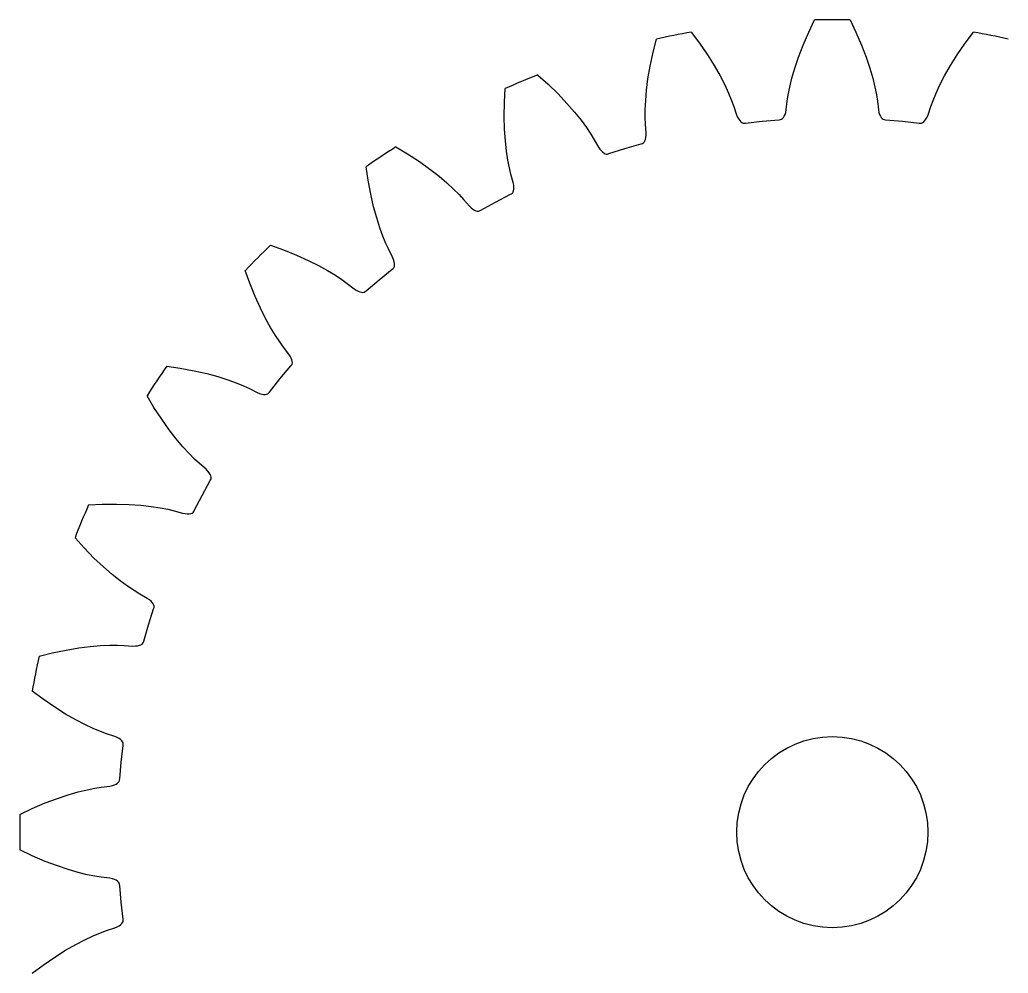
# Model space of a CAD drawing. Extents: x -17 to 24.7, y -17 to 17.
# Drawn here: x -17 to 3.68, y -2.95 to 17 of the extents above; entities that cross this region are included whole.
import ezdxf

# ---------------------------------------------------------------- set-up
doc = ezdxf.new("R2010")
doc.units = 0

msp = doc.modelspace()

# ---------------------------------------------------------------- linework, layer by layer
msp.add_circle((0, 0), 2)
msp.add_circle((0, 0), 2)
at = {"layer": 'layer1'}
for p, q in [((-0.495, 16.738), (-0.371, 16.996)), ((0.371, 16.996), (0.495, 16.738)), ((-3.751, 16.32), (-3.68, 16.597)), ((-2.951, 16.742), (-2.78, 16.513)), ((-0.611, 16.466), (-0.495, 16.738)), ((0.495, 16.738), (0.611, 16.466)), ((2.78, 16.513), (2.951, 16.742)), ((-2.78, 16.513), (-2.613, 16.269)), ((-0.707, 16.214), (-0.611, 16.466)), ((0.611, 16.466), (0.707, 16.214)), ((2.613, 16.269), (2.78, 16.513)), ((-3.812, 16.03), (-3.751, 16.32)), ((-2.613, 16.269), (-2.47, 16.041)), ((-0.784, 15.984), (-0.707, 16.214)), ((0.707, 16.214), (0.784, 15.984)), ((2.47, 16.041), (2.613, 16.269)), ((-3.857, 15.765), (-3.812, 16.03)), ((-2.47, 16.041), (-2.349, 15.83)), ((-0.844, 15.776), (-0.784, 15.984)), ((0.784, 15.984), (0.844, 15.776)), ((2.349, 15.83), (2.47, 16.041)), ((-6.161, 15.844), (-5.948, 15.653)), ((-3.887, 15.524), (-3.857, 15.765)), ((-2.349, 15.83), (-2.25, 15.638)), ((-0.889, 15.591), (-0.844, 15.776)), ((0.844, 15.776), (0.889, 15.591)), ((2.25, 15.638), (2.349, 15.83)), ((-6.862, 15.274), (-6.847, 15.56)), ((-5.948, 15.653), (-5.736, 15.447)), ((-3.905, 15.308), (-3.887, 15.524)), ((-2.25, 15.638), (-2.17, 15.465)), ((-0.921, 15.431), (-0.889, 15.591)), ((0.889, 15.591), (0.921, 15.431)), ((2.17, 15.465), (2.25, 15.638)), ((-5.736, 15.447), (-5.552, 15.251)), ((-3.913, 15.118), (-3.905, 15.308)), ((-2.17, 15.465), (-2.107, 15.314)), ((-2.107, 15.314), (-2.06, 15.185)), ((-0.942, 15.295), (-0.921, 15.431)), ((0.921, 15.431), (0.942, 15.295)), ((2.06, 15.185), (2.107, 15.314)), ((2.107, 15.314), (2.17, 15.465)), ((-6.866, 14.979), (-6.862, 15.274)), ((-5.552, 15.251), (-5.392, 15.067)), ((-3.913, 14.955), (-3.913, 15.118)), ((-2.06, 15.185), (-2.002, 15.011)), ((-0.976, 15.062), (-0.965, 15.113)), ((-0.965, 15.113), (-0.942, 15.295)), ((0.942, 15.295), (0.965, 15.113)), ((0.965, 15.113), (0.976, 15.062)), ((2.002, 15.011), (2.06, 15.185)), ((-6.858, 14.71), (-6.866, 14.979)), ((-5.392, 15.067), (-5.258, 14.898)), ((-5.258, 14.898), (-5.145, 14.744)), ((-3.908, 14.818), (-3.913, 14.955)), ((-2.002, 15.011), (-1.981, 14.963)), ((-1.981, 14.963), (-1.959, 14.923)), ((-1.959, 14.923), (-1.936, 14.891)), ((-1.936, 14.891), (-1.913, 14.866)), ((-1.465, 14.878), (-1.113, 14.909)), ((-1.113, 14.909), (-1.086, 14.911)), ((-1.086, 14.911), (-1.064, 14.918)), ((-1.064, 14.918), (-1.044, 14.932)), ((-1.044, 14.932), (-1.024, 14.953)), ((-1.024, 14.953), (-1.006, 14.982)), ((-1.006, 14.982), (-0.99, 15.019)), ((-0.99, 15.019), (-0.976, 15.062)), ((0.976, 15.062), (0.99, 15.019)), ((0.99, 15.019), (1.006, 14.982)), ((1.006, 14.982), (1.024, 14.953)), ((1.024, 14.953), (1.044, 14.932)), ((1.044, 14.932), (1.064, 14.918)), ((1.064, 14.918), (1.086, 14.911)), ((1.086, 14.911), (1.113, 14.909)), ((1.113, 14.909), (1.465, 14.878)), ((1.913, 14.866), (1.936, 14.891)), ((1.936, 14.891), (1.959, 14.923)), ((1.959, 14.923), (1.981, 14.963)), ((1.981, 14.963), (2.002, 15.011)), ((-6.841, 14.467), (-6.858, 14.71)), ((-5.145, 14.744), (-5.055, 14.609)), ((-3.895, 14.634), (-3.908, 14.818)), ((-1.913, 14.866), (-1.89, 14.848)), ((-1.89, 14.848), (-1.867, 14.838)), ((-1.867, 14.838), (-1.844, 14.836)), ((-1.844, 14.836), (-1.817, 14.839)), ((-1.817, 14.839), (-1.465, 14.878)), ((1.465, 14.878), (1.817, 14.839)), ((1.817, 14.839), (1.844, 14.836)), ((1.844, 14.836), (1.867, 14.838)), ((1.867, 14.838), (1.89, 14.848)), ((1.89, 14.848), (1.913, 14.866)), ((-5.055, 14.609), (-4.983, 14.491)), ((-4.983, 14.491), (-4.892, 14.332)), ((-3.922, 14.466), (-3.91, 14.498)), ((-3.91, 14.498), (-3.901, 14.537)), ((-3.901, 14.537), (-3.896, 14.582)), ((-3.896, 14.582), (-3.895, 14.634)), ((-9.134, 14.338), (-8.888, 14.192)), ((-6.817, 14.252), (-6.841, 14.467)), ((-4.892, 14.332), (-4.862, 14.289)), ((-4.862, 14.289), (-4.832, 14.254)), ((-4.677, 14.2), (-4.34, 14.306)), ((-4.34, 14.306), (-4, 14.405)), ((-4, 14.405), (-3.974, 14.412)), ((-3.974, 14.412), (-3.954, 14.423)), ((-3.954, 14.423), (-3.937, 14.441)), ((-3.937, 14.441), (-3.922, 14.466)), ((-8.888, 14.192), (-8.64, 14.031)), ((-6.788, 14.064), (-6.817, 14.252)), ((-6.756, 13.904), (-6.788, 14.064)), ((-4.832, 14.254), (-4.804, 14.227)), ((-4.804, 14.227), (-4.776, 14.207)), ((-4.776, 14.207), (-4.75, 14.195)), ((-4.75, 14.195), (-4.726, 14.189)), ((-4.726, 14.189), (-4.703, 14.191)), ((-4.703, 14.191), (-4.677, 14.2)), ((-9.71, 13.642), (-9.751, 13.925)), ((-8.64, 14.031), (-8.42, 13.875)), ((-8.42, 13.875), (-8.228, 13.726)), ((-6.723, 13.771), (-6.756, 13.904)), ((-8.228, 13.726), (-8.063, 13.586)), ((-6.675, 13.593), (-6.723, 13.771)), ((-9.656, 13.351), (-9.71, 13.642)), ((-8.063, 13.586), (-7.923, 13.457)), ((-7.923, 13.457), (-7.807, 13.342)), ((-6.666, 13.542), (-6.675, 13.593)), ((-6.669, 13.423), (-6.663, 13.457)), ((-6.662, 13.497), (-6.666, 13.542)), ((-6.663, 13.457), (-6.662, 13.497)), ((-9.596, 13.089), (-9.656, 13.351)), ((-7.807, 13.342), (-7.715, 13.241)), ((-7.715, 13.241), (-7.594, 13.102)), ((-7.047, 13.185), (-6.733, 13.348)), ((-6.733, 13.348), (-6.709, 13.36)), ((-6.709, 13.36), (-6.692, 13.375)), ((-6.692, 13.375), (-6.678, 13.396)), ((-6.678, 13.396), (-6.669, 13.423)), ((-9.532, 12.855), (-9.596, 13.089)), ((-7.594, 13.102), (-7.556, 13.066)), ((-7.556, 13.066), (-7.521, 13.038)), ((-7.521, 13.038), (-7.487, 13.017)), ((-7.357, 13.014), (-7.047, 13.185)), ((-9.466, 12.649), (-9.532, 12.855)), ((-7.487, 13.017), (-7.456, 13.002)), ((-7.456, 13.002), (-7.428, 12.995)), ((-7.428, 12.995), (-7.403, 12.995)), ((-7.403, 12.995), (-7.381, 13.001)), ((-7.381, 13.001), (-7.357, 13.014)), ((-9.401, 12.47), (-9.466, 12.649)), ((-9.338, 12.319), (-9.401, 12.47)), ((-11.755, 12.281), (-11.485, 12.185)), ((-9.281, 12.194), (-9.338, 12.319)), ((-11.485, 12.185), (-11.211, 12.076)), ((-11.211, 12.076), (-10.965, 11.965)), ((-9.199, 12.03), (-9.281, 12.194)), ((-9.18, 11.981), (-9.199, 12.03)), ((-10.965, 11.965), (-10.748, 11.857)), ((-10.748, 11.857), (-10.559, 11.752)), ((-9.208, 11.778), (-9.187, 11.795)), ((-9.187, 11.795), (-9.172, 11.812)), ((-9.167, 11.937), (-9.18, 11.981)), ((-9.172, 11.812), (-9.163, 11.836)), ((-9.161, 11.898), (-9.167, 11.937)), ((-9.163, 11.836), (-9.159, 11.864)), ((-9.159, 11.864), (-9.161, 11.898)), ((-12.185, 11.485), (-12.281, 11.755)), ((-10.559, 11.752), (-10.396, 11.653)), ((-10.396, 11.653), (-10.26, 11.562)), ((-9.484, 11.557), (-9.208, 11.778)), ((-12.076, 11.211), (-12.185, 11.485)), ((-10.26, 11.562), (-10.149, 11.481)), ((-10.149, 11.481), (-10.004, 11.369)), ((-9.755, 11.329), (-9.484, 11.557)), ((-11.965, 10.965), (-12.076, 11.211)), ((-10.004, 11.369), (-9.96, 11.341)), ((-9.96, 11.341), (-9.92, 11.32)), ((-9.92, 11.32), (-9.883, 11.306)), ((-9.883, 11.306), (-9.849, 11.298)), ((-9.849, 11.298), (-9.82, 11.296)), ((-9.82, 11.296), (-9.796, 11.301)), ((-9.796, 11.301), (-9.776, 11.311)), ((-9.776, 11.311), (-9.755, 11.329)), ((-11.857, 10.748), (-11.965, 10.965)), ((-11.752, 10.559), (-11.857, 10.748)), ((-11.653, 10.396), (-11.752, 10.559)), ((-11.562, 10.26), (-11.653, 10.396)), ((-11.481, 10.149), (-11.562, 10.26)), ((-11.369, 10.004), (-11.481, 10.149)), ((-11.341, 9.96), (-11.369, 10.004)), ((-11.32, 9.92), (-11.341, 9.96)), ((-13.925, 9.751), (-13.642, 9.71)), ((-11.557, 9.484), (-11.329, 9.755)), ((-11.329, 9.755), (-11.311, 9.776)), ((-11.306, 9.883), (-11.32, 9.92)), ((-11.311, 9.776), (-11.301, 9.796)), ((-11.298, 9.849), (-11.306, 9.883)), ((-11.301, 9.796), (-11.296, 9.82)), ((-11.296, 9.82), (-11.298, 9.849)), ((-13.642, 9.71), (-13.351, 9.656)), ((-13.351, 9.656), (-13.089, 9.596)), ((-13.089, 9.596), (-12.855, 9.532)), ((-12.855, 9.532), (-12.649, 9.466)), ((-12.649, 9.466), (-12.47, 9.401)), ((-12.47, 9.401), (-12.319, 9.338)), ((-12.319, 9.338), (-12.194, 9.281)), ((-11.778, 9.208), (-11.557, 9.484)), ((-14.192, 8.888), (-14.338, 9.134)), ((-12.194, 9.281), (-12.03, 9.199)), ((-12.03, 9.199), (-11.981, 9.18)), ((-11.981, 9.18), (-11.937, 9.167)), ((-11.937, 9.167), (-11.898, 9.161)), ((-11.898, 9.161), (-11.864, 9.159)), ((-11.864, 9.159), (-11.836, 9.163)), ((-11.836, 9.163), (-11.812, 9.172)), ((-11.812, 9.172), (-11.795, 9.187)), ((-11.795, 9.187), (-11.778, 9.208)), ((-14.031, 8.64), (-14.192, 8.888)), ((-13.875, 8.42), (-14.031, 8.64)), ((-13.726, 8.228), (-13.875, 8.42)), ((-13.586, 8.063), (-13.726, 8.228)), ((-13.457, 7.923), (-13.586, 8.063)), ((-13.342, 7.807), (-13.457, 7.923)), ((-13.241, 7.715), (-13.342, 7.807)), ((-13.102, 7.594), (-13.241, 7.715)), ((-13.066, 7.556), (-13.102, 7.594)), ((-13.038, 7.521), (-13.066, 7.556)), ((-13.017, 7.487), (-13.038, 7.521)), ((-13.002, 7.456), (-13.017, 7.487)), ((-12.995, 7.428), (-13.002, 7.456)), ((-13.185, 7.047), (-13.014, 7.357)), ((-13.014, 7.357), (-13.001, 7.381)), ((-13.001, 7.381), (-12.995, 7.403)), ((-12.995, 7.403), (-12.995, 7.428)), ((-13.348, 6.733), (-13.185, 7.047)), ((-15.56, 6.847), (-15.274, 6.862)), ((-15.274, 6.862), (-14.979, 6.866)), ((-14.979, 6.866), (-14.71, 6.858)), ((-14.71, 6.858), (-14.467, 6.841)), ((-14.467, 6.841), (-14.252, 6.817)), ((-14.252, 6.817), (-14.064, 6.788)), ((-14.064, 6.788), (-13.904, 6.756)), ((-13.904, 6.756), (-13.771, 6.723)), ((-13.771, 6.723), (-13.593, 6.675)), ((-13.593, 6.675), (-13.542, 6.666)), ((-13.542, 6.666), (-13.497, 6.662)), ((-13.497, 6.662), (-13.457, 6.663)), ((-13.457, 6.663), (-13.423, 6.669)), ((-13.423, 6.669), (-13.396, 6.678)), ((-13.396, 6.678), (-13.375, 6.692)), ((-13.375, 6.692), (-13.36, 6.709)), ((-13.36, 6.709), (-13.348, 6.733)), ((-15.653, 5.948), (-15.844, 6.161)), ((-15.447, 5.736), (-15.653, 5.948)), ((-15.251, 5.552), (-15.447, 5.736)), ((-15.067, 5.392), (-15.251, 5.552)), ((-14.898, 5.258), (-15.067, 5.392)), ((-14.744, 5.145), (-14.898, 5.258)), ((-14.609, 5.055), (-14.744, 5.145)), ((-14.491, 4.983), (-14.609, 5.055)), ((-14.332, 4.892), (-14.491, 4.983)), ((-14.289, 4.862), (-14.332, 4.892)), ((-14.254, 4.832), (-14.289, 4.862)), ((-14.227, 4.804), (-14.254, 4.832)), ((-14.207, 4.776), (-14.227, 4.804)), ((-14.195, 4.75), (-14.207, 4.776)), ((-14.306, 4.34), (-14.2, 4.677)), ((-14.2, 4.677), (-14.191, 4.703)), ((-14.189, 4.726), (-14.195, 4.75)), ((-14.191, 4.703), (-14.189, 4.726)), ((-14.405, 4), (-14.306, 4.34)), ((-14.466, 3.922), (-14.441, 3.937)), ((-14.441, 3.937), (-14.423, 3.954)), ((-14.423, 3.954), (-14.412, 3.974)), ((-14.412, 3.974), (-14.405, 4)), ((-16.597, 3.68), (-16.32, 3.751)), ((-16.32, 3.751), (-16.03, 3.812)), ((-16.03, 3.812), (-15.765, 3.857)), ((-15.765, 3.857), (-15.524, 3.887)), ((-15.524, 3.887), (-15.308, 3.905)), ((-15.308, 3.905), (-15.118, 3.913)), ((-15.118, 3.913), (-14.955, 3.913)), ((-14.955, 3.913), (-14.818, 3.908)), ((-14.818, 3.908), (-14.634, 3.895)), ((-14.634, 3.895), (-14.582, 3.896)), ((-14.582, 3.896), (-14.537, 3.901)), ((-14.537, 3.901), (-14.498, 3.91)), ((-14.498, 3.91), (-14.466, 3.922)), ((-16.513, 2.78), (-16.742, 2.951)), ((-16.269, 2.613), (-16.513, 2.78)), ((-16.041, 2.47), (-16.269, 2.613)), ((-15.83, 2.349), (-16.041, 2.47)), ((-15.638, 2.25), (-15.83, 2.349)), ((-15.465, 2.17), (-15.638, 2.25)), ((-15.314, 2.107), (-15.465, 2.17)), ((-15.185, 2.06), (-15.314, 2.107)), ((-15.011, 2.002), (-15.185, 2.06)), ((-14.963, 1.981), (-15.011, 2.002)), ((-14.923, 1.959), (-14.963, 1.981)), ((-14.891, 1.936), (-14.923, 1.959)), ((-14.866, 1.913), (-14.891, 1.936)), ((-14.848, 1.89), (-14.866, 1.913)), ((-14.838, 1.867), (-14.848, 1.89)), ((-14.836, 1.844), (-14.838, 1.867)), ((-14.878, 1.465), (-14.839, 1.817)), ((-14.839, 1.817), (-14.836, 1.844)), ((-14.909, 1.113), (-14.878, 1.465)), ((-14.953, 1.024), (-14.932, 1.044)), ((-14.932, 1.044), (-14.918, 1.064)), ((-14.918, 1.064), (-14.911, 1.086)), ((-14.911, 1.086), (-14.909, 1.113)), ((-15.984, 0.784), (-15.776, 0.844)), ((-15.776, 0.844), (-15.591, 0.889)), ((-15.591, 0.889), (-15.431, 0.921)), ((-15.431, 0.921), (-15.295, 0.942)), ((-15.295, 0.942), (-15.113, 0.965)), ((-15.113, 0.965), (-15.062, 0.976)), ((-15.062, 0.976), (-15.019, 0.99)), ((-15.019, 0.99), (-14.982, 1.006)), ((-14.982, 1.006), (-14.953, 1.024)), ((-16.466, 0.611), (-16.214, 0.707)), ((-16.214, 0.707), (-15.984, 0.784)), ((-16.996, 0.371), (-16.738, 0.495)), ((-16.738, 0.495), (-16.466, 0.611)), ((-16.738, -0.495), (-16.996, -0.371)), ((-16.466, -0.611), (-16.738, -0.495)), ((-16.214, -0.707), (-16.466, -0.611)), ((-15.984, -0.784), (-16.214, -0.707)), ((-15.776, -0.844), (-15.984, -0.784)), ((-15.591, -0.889), (-15.776, -0.844)), ((-15.431, -0.921), (-15.591, -0.889)), ((-15.295, -0.942), (-15.431, -0.921)), ((-15.113, -0.965), (-15.295, -0.942)), ((-15.062, -0.976), (-15.113, -0.965)), ((-15.019, -0.99), (-15.062, -0.976)), ((-14.982, -1.006), (-15.019, -0.99)), ((-14.953, -1.024), (-14.982, -1.006)), ((-14.932, -1.044), (-14.953, -1.024)), ((-14.918, -1.064), (-14.932, -1.044)), ((-14.911, -1.086), (-14.918, -1.064)), ((-14.909, -1.113), (-14.911, -1.086)), ((-14.878, -1.465), (-14.909, -1.113)), ((-14.839, -1.817), (-14.878, -1.465)), ((-14.836, -1.844), (-14.839, -1.817)), ((-14.838, -1.867), (-14.836, -1.844)), ((-15.314, -2.107), (-15.185, -2.06)), ((-15.185, -2.06), (-15.011, -2.002)), ((-15.011, -2.002), (-14.963, -1.981)), ((-14.963, -1.981), (-14.923, -1.959)), ((-14.923, -1.959), (-14.891, -1.936)), ((-14.891, -1.936), (-14.866, -1.913)), ((-14.866, -1.913), (-14.848, -1.89)), ((-14.848, -1.89), (-14.838, -1.867)), ((-15.83, -2.349), (-15.638, -2.25)), ((-15.638, -2.25), (-15.465, -2.17)), ((-15.465, -2.17), (-15.314, -2.107)), ((-16.269, -2.613), (-16.041, -2.47)), ((-16.041, -2.47), (-15.83, -2.349)), ((-16.513, -2.78), (-16.269, -2.613)), ((-16.742, -2.951), (-16.513, -2.78))]:
    msp.add_line(p, q, dxfattribs=at)
for start, end in [(88.7481, 91.2519), (99.9981, 102.5019), (77.4981, 80.0019), (111.2481, 113.7519), (122.4981, 125.0019), (133.7481, 136.2519), (144.9981, 147.5019), (156.2481, 158.7519), (167.4981, 170.0019), (178.7481, 181.2519)]:
    msp.add_arc((0, 0), 17, start, end, dxfattribs=at)
at = {"layer": 'layer3'}
for p, q in [((-0.495, 16.738), (-0.371, 16.996)), ((0.371, 16.996), (0.495, 16.738)), ((-3.751, 16.32), (-3.68, 16.597)), ((-2.951, 16.742), (-2.78, 16.513)), ((-0.611, 16.466), (-0.495, 16.738)), ((0.495, 16.738), (0.611, 16.466)), ((2.78, 16.513), (2.951, 16.742)), ((-2.78, 16.513), (-2.613, 16.269)), ((-0.707, 16.214), (-0.611, 16.466)), ((0.611, 16.466), (0.707, 16.214)), ((2.613, 16.269), (2.78, 16.513)), ((-3.812, 16.03), (-3.751, 16.32)), ((-2.613, 16.269), (-2.47, 16.041)), ((-0.784, 15.984), (-0.707, 16.214)), ((0.707, 16.214), (0.784, 15.984)), ((2.47, 16.041), (2.613, 16.269)), ((-3.857, 15.765), (-3.812, 16.03)), ((-2.47, 16.041), (-2.349, 15.83)), ((-0.844, 15.776), (-0.784, 15.984)), ((0.784, 15.984), (0.844, 15.776)), ((2.349, 15.83), (2.47, 16.041)), ((-6.161, 15.844), (-5.948, 15.653)), ((-3.887, 15.524), (-3.857, 15.765)), ((-2.349, 15.83), (-2.25, 15.638)), ((-0.889, 15.591), (-0.844, 15.776)), ((0.844, 15.776), (0.889, 15.591)), ((2.25, 15.638), (2.349, 15.83)), ((-6.862, 15.274), (-6.847, 15.56)), ((-5.948, 15.653), (-5.736, 15.447)), ((-3.905, 15.308), (-3.887, 15.524)), ((-2.25, 15.638), (-2.17, 15.465)), ((-0.921, 15.431), (-0.889, 15.591)), ((0.889, 15.591), (0.921, 15.431)), ((2.17, 15.465), (2.25, 15.638)), ((-5.736, 15.447), (-5.552, 15.251)), ((-3.913, 15.118), (-3.905, 15.308)), ((-2.17, 15.465), (-2.107, 15.314)), ((-2.107, 15.314), (-2.06, 15.185)), ((-0.942, 15.295), (-0.921, 15.431)), ((0.921, 15.431), (0.942, 15.295)), ((2.06, 15.185), (2.107, 15.314)), ((2.107, 15.314), (2.17, 15.465)), ((-6.866, 14.979), (-6.862, 15.274)), ((-5.552, 15.251), (-5.392, 15.067)), ((-3.913, 14.955), (-3.913, 15.118)), ((-2.06, 15.185), (-2.002, 15.011)), ((-0.976, 15.062), (-0.965, 15.113)), ((-0.965, 15.113), (-0.942, 15.295)), ((0.942, 15.295), (0.965, 15.113)), ((0.965, 15.113), (0.976, 15.062)), ((2.002, 15.011), (2.06, 15.185)), ((-6.858, 14.71), (-6.866, 14.979)), ((-5.392, 15.067), (-5.258, 14.898)), ((-5.258, 14.898), (-5.145, 14.744)), ((-3.908, 14.818), (-3.913, 14.955)), ((-2.002, 15.011), (-1.981, 14.963)), ((-1.981, 14.963), (-1.959, 14.923)), ((-1.959, 14.923), (-1.936, 14.891)), ((-1.936, 14.891), (-1.913, 14.866)), ((-1.465, 14.878), (-1.113, 14.909)), ((-1.113, 14.909), (-1.086, 14.911)), ((-1.086, 14.911), (-1.064, 14.918)), ((-1.064, 14.918), (-1.044, 14.932)), ((-1.044, 14.932), (-1.024, 14.953)), ((-1.024, 14.953), (-1.006, 14.982)), ((-1.006, 14.982), (-0.99, 15.019)), ((-0.99, 15.019), (-0.976, 15.062)), ((0.976, 15.062), (0.99, 15.019)), ((0.99, 15.019), (1.006, 14.982)), ((1.006, 14.982), (1.024, 14.953)), ((1.024, 14.953), (1.044, 14.932)), ((1.044, 14.932), (1.064, 14.918)), ((1.064, 14.918), (1.086, 14.911)), ((1.086, 14.911), (1.113, 14.909)), ((1.113, 14.909), (1.465, 14.878)), ((1.913, 14.866), (1.936, 14.891)), ((1.936, 14.891), (1.959, 14.923)), ((1.959, 14.923), (1.981, 14.963)), ((1.981, 14.963), (2.002, 15.011)), ((-6.841, 14.467), (-6.858, 14.71)), ((-5.145, 14.744), (-5.055, 14.609)), ((-3.895, 14.634), (-3.908, 14.818)), ((-1.913, 14.866), (-1.89, 14.848)), ((-1.89, 14.848), (-1.867, 14.838)), ((-1.867, 14.838), (-1.844, 14.836)), ((-1.844, 14.836), (-1.817, 14.839)), ((-1.817, 14.839), (-1.465, 14.878)), ((1.465, 14.878), (1.817, 14.839)), ((1.817, 14.839), (1.844, 14.836)), ((1.844, 14.836), (1.867, 14.838)), ((1.867, 14.838), (1.89, 14.848)), ((1.89, 14.848), (1.913, 14.866)), ((-5.055, 14.609), (-4.983, 14.491)), ((-4.983, 14.491), (-4.892, 14.332)), ((-3.922, 14.466), (-3.91, 14.498)), ((-3.91, 14.498), (-3.901, 14.537)), ((-3.901, 14.537), (-3.896, 14.582)), ((-3.896, 14.582), (-3.895, 14.634)), ((-9.134, 14.338), (-8.888, 14.192)), ((-6.817, 14.252), (-6.841, 14.467)), ((-4.892, 14.332), (-4.862, 14.289)), ((-4.862, 14.289), (-4.832, 14.254)), ((-4.677, 14.2), (-4.34, 14.306)), ((-4.34, 14.306), (-4, 14.405)), ((-4, 14.405), (-3.974, 14.412)), ((-3.974, 14.412), (-3.954, 14.423)), ((-3.954, 14.423), (-3.937, 14.441)), ((-3.937, 14.441), (-3.922, 14.466)), ((-8.888, 14.192), (-8.64, 14.031)), ((-6.788, 14.064), (-6.817, 14.252)), ((-6.756, 13.904), (-6.788, 14.064)), ((-4.832, 14.254), (-4.804, 14.227)), ((-4.804, 14.227), (-4.776, 14.207)), ((-4.776, 14.207), (-4.75, 14.195)), ((-4.75, 14.195), (-4.726, 14.189)), ((-4.726, 14.189), (-4.703, 14.191)), ((-4.703, 14.191), (-4.677, 14.2)), ((-9.71, 13.642), (-9.751, 13.925)), ((-8.64, 14.031), (-8.42, 13.875)), ((-8.42, 13.875), (-8.228, 13.726)), ((-6.723, 13.771), (-6.756, 13.904)), ((-8.228, 13.726), (-8.063, 13.586)), ((-6.675, 13.593), (-6.723, 13.771)), ((-9.656, 13.351), (-9.71, 13.642)), ((-8.063, 13.586), (-7.923, 13.457)), ((-7.923, 13.457), (-7.807, 13.342)), ((-6.666, 13.542), (-6.675, 13.593)), ((-6.669, 13.423), (-6.663, 13.457)), ((-6.662, 13.497), (-6.666, 13.542)), ((-6.663, 13.457), (-6.662, 13.497)), ((-9.596, 13.089), (-9.656, 13.351)), ((-7.807, 13.342), (-7.715, 13.241)), ((-7.715, 13.241), (-7.594, 13.102)), ((-7.047, 13.185), (-6.733, 13.348)), ((-6.733, 13.348), (-6.709, 13.36)), ((-6.709, 13.36), (-6.692, 13.375)), ((-6.692, 13.375), (-6.678, 13.396)), ((-6.678, 13.396), (-6.669, 13.423)), ((-9.532, 12.855), (-9.596, 13.089)), ((-7.594, 13.102), (-7.556, 13.066)), ((-7.556, 13.066), (-7.521, 13.038)), ((-7.521, 13.038), (-7.487, 13.017)), ((-7.357, 13.014), (-7.047, 13.185)), ((-9.466, 12.649), (-9.532, 12.855)), ((-7.487, 13.017), (-7.456, 13.002)), ((-7.456, 13.002), (-7.428, 12.995)), ((-7.428, 12.995), (-7.403, 12.995)), ((-7.403, 12.995), (-7.381, 13.001)), ((-7.381, 13.001), (-7.357, 13.014)), ((-9.401, 12.47), (-9.466, 12.649)), ((-9.338, 12.319), (-9.401, 12.47)), ((-11.755, 12.281), (-11.485, 12.185)), ((-9.281, 12.194), (-9.338, 12.319)), ((-11.485, 12.185), (-11.211, 12.076)), ((-11.211, 12.076), (-10.965, 11.965)), ((-9.199, 12.03), (-9.281, 12.194)), ((-9.18, 11.981), (-9.199, 12.03)), ((-10.965, 11.965), (-10.748, 11.857)), ((-10.748, 11.857), (-10.559, 11.752)), ((-9.208, 11.778), (-9.187, 11.795)), ((-9.187, 11.795), (-9.172, 11.812)), ((-9.167, 11.937), (-9.18, 11.981)), ((-9.172, 11.812), (-9.163, 11.836)), ((-9.161, 11.898), (-9.167, 11.937)), ((-9.163, 11.836), (-9.159, 11.864)), ((-9.159, 11.864), (-9.161, 11.898)), ((-12.185, 11.485), (-12.281, 11.755)), ((-10.559, 11.752), (-10.396, 11.653)), ((-10.396, 11.653), (-10.26, 11.562)), ((-9.484, 11.557), (-9.208, 11.778)), ((-12.076, 11.211), (-12.185, 11.485)), ((-10.26, 11.562), (-10.149, 11.481)), ((-10.149, 11.481), (-10.004, 11.369)), ((-9.755, 11.329), (-9.484, 11.557)), ((-11.965, 10.965), (-12.076, 11.211)), ((-10.004, 11.369), (-9.96, 11.341)), ((-9.96, 11.341), (-9.92, 11.32)), ((-9.92, 11.32), (-9.883, 11.306)), ((-9.883, 11.306), (-9.849, 11.298)), ((-9.849, 11.298), (-9.82, 11.296)), ((-9.82, 11.296), (-9.796, 11.301)), ((-9.796, 11.301), (-9.776, 11.311)), ((-9.776, 11.311), (-9.755, 11.329)), ((-11.857, 10.748), (-11.965, 10.965)), ((-11.752, 10.559), (-11.857, 10.748)), ((-11.653, 10.396), (-11.752, 10.559)), ((-11.562, 10.26), (-11.653, 10.396)), ((-11.481, 10.149), (-11.562, 10.26)), ((-11.369, 10.004), (-11.481, 10.149)), ((-11.341, 9.96), (-11.369, 10.004)), ((-11.32, 9.92), (-11.341, 9.96)), ((-13.925, 9.751), (-13.642, 9.71)), ((-11.557, 9.484), (-11.329, 9.755)), ((-11.329, 9.755), (-11.311, 9.776)), ((-11.306, 9.883), (-11.32, 9.92)), ((-11.311, 9.776), (-11.301, 9.796)), ((-11.298, 9.849), (-11.306, 9.883)), ((-11.301, 9.796), (-11.296, 9.82)), ((-11.296, 9.82), (-11.298, 9.849)), ((-13.642, 9.71), (-13.351, 9.656)), ((-13.351, 9.656), (-13.089, 9.596)), ((-13.089, 9.596), (-12.855, 9.532)), ((-12.855, 9.532), (-12.649, 9.466)), ((-12.649, 9.466), (-12.47, 9.401)), ((-12.47, 9.401), (-12.319, 9.338)), ((-12.319, 9.338), (-12.194, 9.281)), ((-11.778, 9.208), (-11.557, 9.484)), ((-14.192, 8.888), (-14.338, 9.134)), ((-12.194, 9.281), (-12.03, 9.199)), ((-12.03, 9.199), (-11.981, 9.18)), ((-11.981, 9.18), (-11.937, 9.167)), ((-11.937, 9.167), (-11.898, 9.161)), ((-11.898, 9.161), (-11.864, 9.159)), ((-11.864, 9.159), (-11.836, 9.163)), ((-11.836, 9.163), (-11.812, 9.172)), ((-11.812, 9.172), (-11.795, 9.187)), ((-11.795, 9.187), (-11.778, 9.208)), ((-14.031, 8.64), (-14.192, 8.888)), ((-13.875, 8.42), (-14.031, 8.64)), ((-13.726, 8.228), (-13.875, 8.42)), ((-13.586, 8.063), (-13.726, 8.228)), ((-13.457, 7.923), (-13.586, 8.063)), ((-13.342, 7.807), (-13.457, 7.923)), ((-13.241, 7.715), (-13.342, 7.807)), ((-13.102, 7.594), (-13.241, 7.715)), ((-13.066, 7.556), (-13.102, 7.594)), ((-13.038, 7.521), (-13.066, 7.556)), ((-13.017, 7.487), (-13.038, 7.521)), ((-13.002, 7.456), (-13.017, 7.487)), ((-12.995, 7.428), (-13.002, 7.456)), ((-13.185, 7.047), (-13.014, 7.357)), ((-13.014, 7.357), (-13.001, 7.381)), ((-13.001, 7.381), (-12.995, 7.403)), ((-12.995, 7.403), (-12.995, 7.428)), ((-13.348, 6.733), (-13.185, 7.047)), ((-15.56, 6.847), (-15.274, 6.862)), ((-15.274, 6.862), (-14.979, 6.866)), ((-14.979, 6.866), (-14.71, 6.858)), ((-14.71, 6.858), (-14.467, 6.841)), ((-14.467, 6.841), (-14.252, 6.817)), ((-14.252, 6.817), (-14.064, 6.788)), ((-14.064, 6.788), (-13.904, 6.756)), ((-13.904, 6.756), (-13.771, 6.723)), ((-13.771, 6.723), (-13.593, 6.675)), ((-13.593, 6.675), (-13.542, 6.666)), ((-13.542, 6.666), (-13.497, 6.662)), ((-13.497, 6.662), (-13.457, 6.663)), ((-13.457, 6.663), (-13.423, 6.669)), ((-13.423, 6.669), (-13.396, 6.678)), ((-13.396, 6.678), (-13.375, 6.692)), ((-13.375, 6.692), (-13.36, 6.709)), ((-13.36, 6.709), (-13.348, 6.733)), ((-15.653, 5.948), (-15.844, 6.161)), ((-15.447, 5.736), (-15.653, 5.948)), ((-15.251, 5.552), (-15.447, 5.736)), ((-15.067, 5.392), (-15.251, 5.552)), ((-14.898, 5.258), (-15.067, 5.392)), ((-14.744, 5.145), (-14.898, 5.258)), ((-14.609, 5.055), (-14.744, 5.145)), ((-14.491, 4.983), (-14.609, 5.055)), ((-14.332, 4.892), (-14.491, 4.983)), ((-14.289, 4.862), (-14.332, 4.892)), ((-14.254, 4.832), (-14.289, 4.862)), ((-14.227, 4.804), (-14.254, 4.832)), ((-14.207, 4.776), (-14.227, 4.804)), ((-14.195, 4.75), (-14.207, 4.776)), ((-14.306, 4.34), (-14.2, 4.677)), ((-14.2, 4.677), (-14.191, 4.703)), ((-14.189, 4.726), (-14.195, 4.75)), ((-14.191, 4.703), (-14.189, 4.726)), ((-14.405, 4), (-14.306, 4.34)), ((-14.466, 3.922), (-14.441, 3.937)), ((-14.441, 3.937), (-14.423, 3.954)), ((-14.423, 3.954), (-14.412, 3.974)), ((-14.412, 3.974), (-14.405, 4)), ((-16.597, 3.68), (-16.32, 3.751)), ((-16.32, 3.751), (-16.03, 3.812)), ((-16.03, 3.812), (-15.765, 3.857)), ((-15.765, 3.857), (-15.524, 3.887)), ((-15.524, 3.887), (-15.308, 3.905)), ((-15.308, 3.905), (-15.118, 3.913)), ((-15.118, 3.913), (-14.955, 3.913)), ((-14.955, 3.913), (-14.818, 3.908)), ((-14.818, 3.908), (-14.634, 3.895)), ((-14.634, 3.895), (-14.582, 3.896)), ((-14.582, 3.896), (-14.537, 3.901)), ((-14.537, 3.901), (-14.498, 3.91)), ((-14.498, 3.91), (-14.466, 3.922)), ((-16.513, 2.78), (-16.742, 2.951)), ((-16.269, 2.613), (-16.513, 2.78)), ((-16.041, 2.47), (-16.269, 2.613)), ((-15.83, 2.349), (-16.041, 2.47)), ((-15.638, 2.25), (-15.83, 2.349)), ((-15.465, 2.17), (-15.638, 2.25)), ((-15.314, 2.107), (-15.465, 2.17)), ((-15.185, 2.06), (-15.314, 2.107)), ((-15.011, 2.002), (-15.185, 2.06)), ((-14.963, 1.981), (-15.011, 2.002)), ((-14.923, 1.959), (-14.963, 1.981)), ((-14.891, 1.936), (-14.923, 1.959)), ((-14.866, 1.913), (-14.891, 1.936)), ((-14.848, 1.89), (-14.866, 1.913)), ((-14.838, 1.867), (-14.848, 1.89)), ((-14.836, 1.844), (-14.838, 1.867)), ((-14.878, 1.465), (-14.839, 1.817)), ((-14.839, 1.817), (-14.836, 1.844)), ((-14.909, 1.113), (-14.878, 1.465)), ((-14.953, 1.024), (-14.932, 1.044)), ((-14.932, 1.044), (-14.918, 1.064)), ((-14.918, 1.064), (-14.911, 1.086)), ((-14.911, 1.086), (-14.909, 1.113)), ((-15.984, 0.784), (-15.776, 0.844)), ((-15.776, 0.844), (-15.591, 0.889)), ((-15.591, 0.889), (-15.431, 0.921)), ((-15.431, 0.921), (-15.295, 0.942)), ((-15.295, 0.942), (-15.113, 0.965)), ((-15.113, 0.965), (-15.062, 0.976)), ((-15.062, 0.976), (-15.019, 0.99)), ((-15.019, 0.99), (-14.982, 1.006)), ((-14.982, 1.006), (-14.953, 1.024)), ((-16.466, 0.611), (-16.214, 0.707)), ((-16.214, 0.707), (-15.984, 0.784)), ((-16.996, 0.371), (-16.738, 0.495)), ((-16.738, 0.495), (-16.466, 0.611)), ((-16.738, -0.495), (-16.996, -0.371)), ((-16.466, -0.611), (-16.738, -0.495)), ((-16.214, -0.707), (-16.466, -0.611)), ((-15.984, -0.784), (-16.214, -0.707)), ((-15.776, -0.844), (-15.984, -0.784)), ((-15.591, -0.889), (-15.776, -0.844)), ((-15.431, -0.921), (-15.591, -0.889)), ((-15.295, -0.942), (-15.431, -0.921)), ((-15.113, -0.965), (-15.295, -0.942)), ((-15.062, -0.976), (-15.113, -0.965)), ((-15.019, -0.99), (-15.062, -0.976)), ((-14.982, -1.006), (-15.019, -0.99)), ((-14.953, -1.024), (-14.982, -1.006)), ((-14.932, -1.044), (-14.953, -1.024)), ((-14.918, -1.064), (-14.932, -1.044)), ((-14.911, -1.086), (-14.918, -1.064)), ((-14.909, -1.113), (-14.911, -1.086)), ((-14.878, -1.465), (-14.909, -1.113)), ((-14.839, -1.817), (-14.878, -1.465)), ((-14.836, -1.844), (-14.839, -1.817)), ((-14.838, -1.867), (-14.836, -1.844)), ((-15.314, -2.107), (-15.185, -2.06)), ((-15.185, -2.06), (-15.011, -2.002)), ((-15.011, -2.002), (-14.963, -1.981)), ((-14.963, -1.981), (-14.923, -1.959)), ((-14.923, -1.959), (-14.891, -1.936)), ((-14.891, -1.936), (-14.866, -1.913)), ((-14.866, -1.913), (-14.848, -1.89)), ((-14.848, -1.89), (-14.838, -1.867)), ((-15.83, -2.349), (-15.638, -2.25)), ((-15.638, -2.25), (-15.465, -2.17)), ((-15.465, -2.17), (-15.314, -2.107)), ((-16.269, -2.613), (-16.041, -2.47)), ((-16.041, -2.47), (-15.83, -2.349)), ((-16.513, -2.78), (-16.269, -2.613)), ((-16.742, -2.951), (-16.513, -2.78))]:
    msp.add_line(p, q, dxfattribs=at)
for start, end in [(88.7481, 91.2519), (99.9981, 102.5019), (77.4981, 80.0019), (111.2481, 113.7519), (122.4981, 125.0019), (133.7481, 136.2519), (144.9981, 147.5019), (156.2481, 158.7519), (167.4981, 170.0019), (178.7481, 181.2519)]:
    msp.add_arc((0, 0), 17, start, end, dxfattribs=at)

doc.saveas('drawing.dxf')
